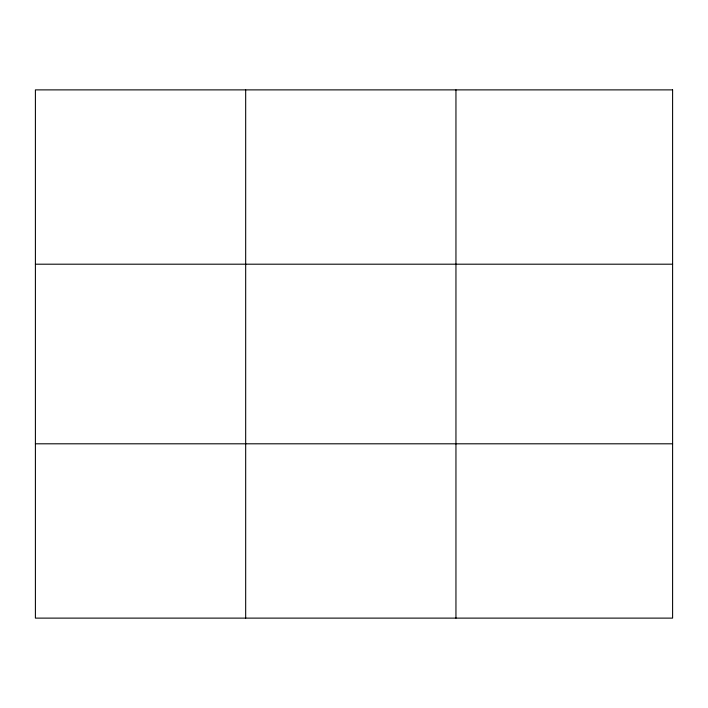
<?xml version="1.0" encoding="UTF-8"?>
<svg xmlns="http://www.w3.org/2000/svg" width="708" height="708" viewBox="0 0 708 708"><rect width="100%" height="100%" fill="white"/><g stroke="black" fill="none" stroke-linecap="round" stroke-linejoin="round"><path stroke-width="1.06" d="M245.676 89.881L245.676 618.119M455.952 89.881L455.952 618.119M35.4 264.199L672.6 264.199M35.4 443.801L672.6 443.801M672.6 89.881L672.6 618.119L35.4 618.119L35.4 89.881L672.6 89.881"/></g></svg>
